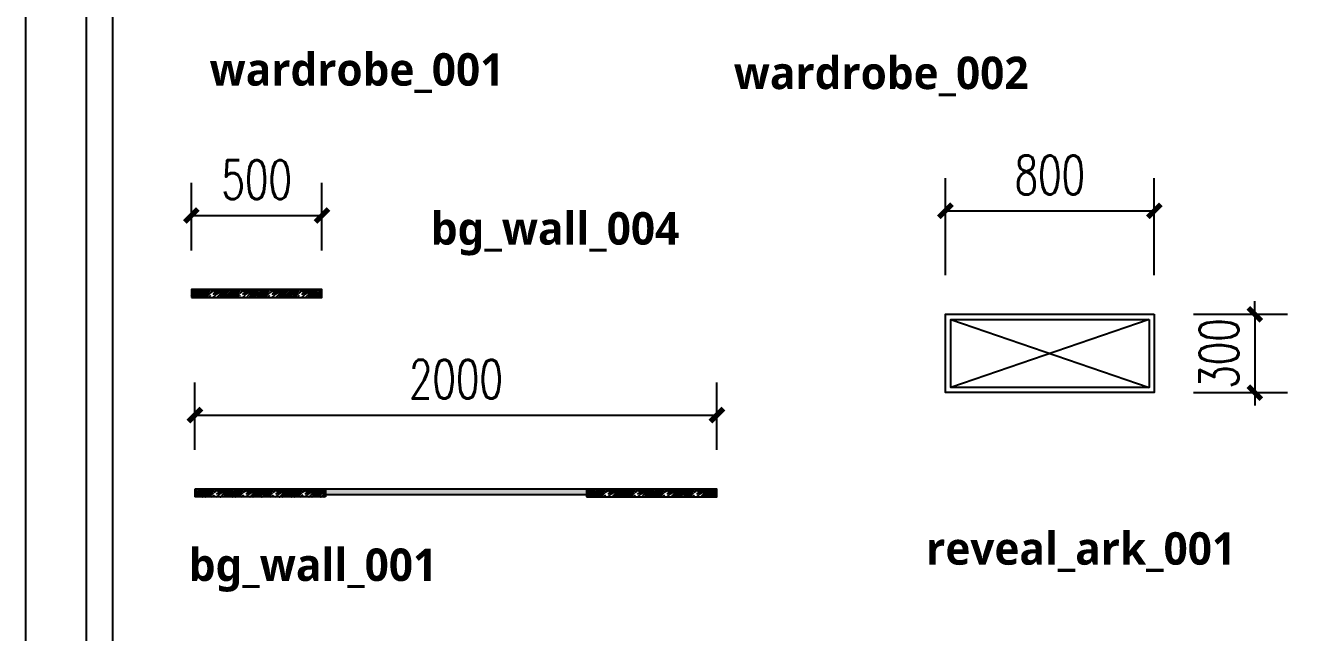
# Model space of a CAD drawing. Extents: x 23971 to 232415, y -48119 to 67869.
# Drawn here: x 183395 to 188313, y 45989 to 48314 of the extents above; entities that cross this region are included whole.
import ezdxf

# ---------------------------------------------------------------- set-up
doc = ezdxf.new("R2010")
doc.units = 0
doc.header["$LTSCALE"] = 1000
doc.header["$MEASUREMENT"] = 0
for name, color, linetype in [('AXIS', 3, 'Continuous'), ('PM-家具', 146, 'Continuous'), ('WALL', 9, 'Continuous')]:
    doc.layers.add(name, color=color, linetype=linetype)
doc.styles.add('_TCH_DIM_T3', font='SIMPLEX', dxfattribs={"width": 0.705882, "bigfont": 'GBCBIG'})
doc.styles.get("Standard").update_dxf_attribs({"font": 'gbenor.shx', "bigfont": 'gbcbig.shx'})
doc.dimstyles.new('_TCH_ARCH&&50', dxfattribs={"dimtxt": 148.75, "dimasz": 50, "dimexe": 125, "dimexo": 150, "dimgap": 63.125, "dimtad": 1, "dimdec": 0, "dimzin": 0, "dimdsep": 46, "dimtxsty": '_TCH_DIM_T3', "dimblk": 'ARCHTICK', "dimcen": 0.09, "dimclrt": 7, "dimazin": 2, "dimtfac": 1, "dimtdec": 0, "dimtix": 1, "dimtmove": 2, "dimatfit": 3, "dimfxl": 100, "dimtolj": 1, "dimtzin": 0, "dimarcsym": 0})

# ---------------------------------------------------------------- blocks, each defined once
blk = doc.blocks.new('kuangkuang')
at = {"color": 251}
blk.add_line((-153266.9, -19750), (-153266.9, -26681), dxfattribs=at)
blk.add_line((-153197.1, -26611.2), (-153197.1, -19819.8))
blk.add_lwpolyline([(-153426.5, -26820.6), (-143229.1, -26820.6), (-143229.1, -19610.4), (-153426.5, -19610.4)], close=True)
blk = doc.blocks.new('_ArchTick')
at = {"color": 0, "linetype": 'ByBlock', "const_width": 0.4}
blk.add_lwpolyline([(-0.5, -0.5), (0.5, 0.5)], dxfattribs=at)
blk = doc.blocks.new('*D304')
at = {"layer": 'AXIS', "color": 0, "lineweight": -2, "transparency": 16777216}
for p, q in [((184043.2, 46688), (184043.2, 46946.9)), ((186043.2, 46688), (186043.2, 46946.9)), ((184043.2, 46821.9), (186043.2, 46821.9))]:
    blk.add_line(p, q, dxfattribs=at)
at = {"layer": 'Defpoints', "color": 0, "transparency": 16777216}
for p in [(186043.2, 46821.9), (184043.2, 46538), (186043.2, 46538)]:
    blk.add_point(p, dxfattribs=at)
at = {"layer": 'AXIS', "color": 0, "lineweight": -2, "transparency": 16777216, "xscale": 50, "yscale": 50, "zscale": 50, "rotation": 180}
blk.add_blockref('_ArchTick', (184043.2, 46821.9), dxfattribs=at)
at = {"layer": 'AXIS', "color": 0, "lineweight": -2, "transparency": 16777216, "xscale": 50, "yscale": 50, "zscale": 50}
blk.add_blockref('_ArchTick', (186043.2, 46821.9), dxfattribs=at)
at = {"layer": 'AXIS', "color": 7, "transparency": 16777216, "insert": (185043.2, 46959.4), "char_height": 148.75, "attachment_point": 5, "style": '_TCH_DIM_T3'}
blk.add_mtext('\\A1;2000', dxfattribs=at)
blk = doc.blocks.new('*D307')
at = {"layer": 'AXIS', "color": 0, "lineweight": -2, "transparency": 16777216}
for p, q in [((184029.6, 47452.7), (184029.6, 47711.6)), ((184529.6, 47452.7), (184529.6, 47711.6)), ((184029.6, 47586.6), (184529.6, 47586.6))]:
    blk.add_line(p, q, dxfattribs=at)
at = {"layer": 'Defpoints', "color": 0, "transparency": 16777216}
for p in [(184529.6, 47586.6), (184029.6, 47302.7), (184529.6, 47302.7)]:
    blk.add_point(p, dxfattribs=at)
at = {"layer": 'AXIS', "color": 0, "lineweight": -2, "transparency": 16777216, "xscale": 50, "yscale": 50, "zscale": 50, "rotation": 180}
blk.add_blockref('_ArchTick', (184029.6, 47586.6), dxfattribs=at)
at = {"layer": 'AXIS', "color": 0, "lineweight": -2, "transparency": 16777216, "xscale": 50, "yscale": 50, "zscale": 50}
blk.add_blockref('_ArchTick', (184529.6, 47586.6), dxfattribs=at)
at = {"layer": 'AXIS', "color": 7, "transparency": 16777216, "insert": (184279.6, 47724.1), "char_height": 148.75, "attachment_point": 5, "style": '_TCH_DIM_T3'}
blk.add_mtext('\\A1;500', dxfattribs=at)
blk = doc.blocks.new('*D318')
at = {"layer": 'AXIS', "color": 0, "lineweight": -2, "transparency": 16777216}
for p, q in [((186918.8, 47357.9), (186918.8, 47729.4)), ((187718.8, 47357.9), (187718.8, 47729.4)), ((186918.8, 47604.4), (187718.8, 47604.4))]:
    blk.add_line(p, q, dxfattribs=at)
at = {"layer": 'Defpoints', "color": 0, "transparency": 16777216}
for p in [(187718.8, 47604.4), (186918.8, 47207.9), (187718.8, 47207.9)]:
    blk.add_point(p, dxfattribs=at)
at = {"layer": 'AXIS', "color": 0, "lineweight": -2, "transparency": 16777216, "xscale": 50, "yscale": 50, "zscale": 50, "rotation": 180}
blk.add_blockref('_ArchTick', (186918.8, 47604.4), dxfattribs=at)
at = {"layer": 'AXIS', "color": 0, "lineweight": -2, "transparency": 16777216, "xscale": 50, "yscale": 50, "zscale": 50}
blk.add_blockref('_ArchTick', (187718.8, 47604.4), dxfattribs=at)
at = {"layer": 'AXIS', "color": 7, "transparency": 16777216, "insert": (187318.8, 47741.9), "char_height": 148.75, "attachment_point": 5, "style": '_TCH_DIM_T3'}
blk.add_mtext('\\A1;800', dxfattribs=at)
blk = doc.blocks.new('*D319')
at = {"layer": 'AXIS', "color": 0, "lineweight": -2, "transparency": 16777216}
for p, q in [((188104.1, 47207.9), (188104.1, 47257.9)), ((187868.8, 47207.9), (188229.1, 47207.9)), ((188104.1, 47207.9), (188104.1, 46907.9)), ((187868.8, 46907.9), (188229.1, 46907.9)), ((188104.1, 46907.9), (188104.1, 46857.9))]:
    blk.add_line(p, q, dxfattribs=at)
at = {"layer": 'Defpoints', "color": 0, "transparency": 16777216}
for p in [(187718.8, 47207.9), (187718.8, 46907.9), (188104.1, 46907.9)]:
    blk.add_point(p, dxfattribs=at)
at = {"layer": 'AXIS', "color": 0, "lineweight": -2, "transparency": 16777216, "xscale": 50, "yscale": 50, "zscale": 50}
for p, rotation in [((188104.1, 47207.9), 270), ((188104.1, 46907.9), 90)]:
    blk.add_blockref('_ArchTick', p, dxfattribs=dict(at, rotation=rotation))
at = {"layer": 'AXIS', "color": 7, "transparency": 16777216, "insert": (187966.6, 47057.9), "char_height": 148.75, "attachment_point": 5, "rotation": 90, "style": '_TCH_DIM_T3'}
blk.add_mtext('\\A1;300', dxfattribs=at)
blk = doc.blocks.new('zhanshigui')
at = {"color": 251}
for p, q in [((187698.8, 47187.9), (186938.8, 46927.9)), ((186938.8, 47187.9), (187698.8, 46927.9))]:
    blk.add_line(p, q, dxfattribs=at)
blk.add_lwpolyline([(187698.8, 47187.9), (187698.8, 46927.9), (186938.8, 46927.9), (186938.8, 47187.9)], close=True, dxfattribs=at)
at = {"layer": 'PM-家具'}
blk.add_lwpolyline([(187718.8, 47207.9), (187718.8, 46907.9), (186918.8, 46907.9), (186918.8, 47207.9)], close=True, dxfattribs=at)

msp = doc.modelspace()

# ---------------------------------------------------------------- hatches: boundary and pattern name
at = {"layer": 'WALL'}
h = msp.add_hatch(dxfattribs=at)
h.set_pattern_fill('木纹02', color=251, scale=20, angle=45)
h.set_pattern_definition([(45, (187905.5, 78783.855), (-56.56854, 56.56854), [16, -24, 8, -32]), (45, (187943.685, 78824.87), (-56.56854, 56.56854), [16, -64]), (45, (187935.2, 78822.04), (-56.56854, 56.56854), [8, -72]), (45, (187902.67, 78792.34), (-56.56854, 56.56854), [4, -56, 4, -16]), (45, (187919.64, 78814.97), (-56.56854, 56.56854), [16, -24, 4, -36]), (45, (187904.09, 78802.24), (-56.56854, 56.56854), [12, -68]), (45, (187916.815, 78817.796), (-56.56854, 56.56854), [24, -56]), (45, (187898.43, 78802.24), (-56.56854, 56.56854), [16, -64]), (45, (187919.64, 78826.28), (-56.56854, 56.56854), [40, -40]), (45, (187899.845, 78812.14), (-56.56854, 56.56854), [8, -24, 16, -32]), (45, (187938.03, 78853.15), (-56.56854, 56.56854), [16, -64]), (45, (187925.3, 78843.25), (-56.56854, 56.56854), [8, -72]), (45, (187912.57, 78833.35), (-56.56854, 56.56854), [8, -72]), (45, (187882.874, 78806.48), (-56.56854, 56.56854), [16, -64]), (45, (187909.744, 78836.18), (-56.56854, 56.56854), [16, -64]), (45, (187906.916, 78839.01), (-56.56854, 56.56854), [16, -16, 16, -32]), (45, (187892.77, 78830.52), (-56.56854, 56.56854), [8, -40, 16, -16]), (45, (187902.67, 78843.25), (-56.56854, 56.56854), [24, -56]), (45, (187899.845, 78846.08), (-56.56854, 56.56854), [16, -64]), (45, (187875.8, 78824.87), (-56.56854, 56.56854), [24, -32, 8, -16]), (45, (187872.975, 78827.695), (-56.56854, 56.56854), [40, -40]), (45, (187905.5, 78863.05), (-56.56854, 56.56854), [8, -72]), (45, (187887.12, 78847.494), (-56.56854, 56.56854), [16, -64]), (45, (187874.39, 78837.595), (-56.56854, 56.56854), [8, -32, 8, -32]), (45, (187867.32, 78833.35), (-56.56854, 56.56854), [8, -24, 16, -32]), (45, (187877.22, 78846.08), (-56.56854, 56.56854), [8, -40, 8, -24]), (45, (187887.12, 78858.81), (-56.56854, 56.56854), [24, -56]), (45, (187861.66, 78839.01), (-56.56854, 56.56854), [16, -64]), (45, (187888.53, 78868.71), (-56.56854, 56.56854), [8, -72]), (45, (187898.43, 78881.436), (-56.56854, 56.56854), [8, -72]), (59.03624, (187940.857, 78827.695), (56.568542, 56.568542), [8.24, -321.60844]), (59.03624, (187933.786, 78846.08), (56.568542, 56.568542), [8.24, -321.60844]), (59.03624, (187894.188, 78874.364), (56.568542, 56.568542), [8.24, -321.60844]), (59.03624, (187898.43, 78836.18), (56.568542, 56.568542), [8.24, -321.60844]), (59.03624, (187901.259, 78855.98), (56.568542, 56.568542), [8.24, -321.60844]), (59.03624, (187911.158, 78857.394), (56.568542, 56.568542), [8.24, -321.60844]), (59.03624, (187872.975, 78839.01), (56.568542, 56.568542), [8.24, -321.60844]), (59.03624, (187898.43, 78858.808), (56.568542, 56.568542), [8.24, -321.60844]), (59.03624, (187930.957, 78848.909), (56.568542, 56.568542), [16.48, -313.36844]), (59.03624, (187921.058, 78847.494), (56.568542, 56.568542), [16.48, -313.36844]), (59.03624, (187918.23, 78850.323), (56.568542, 56.568542), [16.48, -313.36844]), (210.96376, (187919.644, 78814.968), (-56.568542, -56.568542), [8.24, -16.48, 8.24, -296.88844]), (210.96376, (187899.845, 78812.14), (-56.568542, -56.568542), [8.24, -321.60844]), (210.96376, (187874.389, 78837.595), (-56.568542, -56.568542), [16.48, -313.36844]), (239.03624, (187943.685, 78824.867), (-56.568542, -56.568542), [8.24, -321.60844]), (30.96376, (187954.999, 78836.18), (56.568542, 56.568542), [8.24, -321.60844]), (30.96376, (187918.23, 78839.01), (56.568542, 56.568542), [8.24, -321.60844]), (30.96376, (187919.644, 78860.222), (56.568542, 56.568542), [8.24, -321.60844]), (30.96376, (187892.774, 78841.838), (56.568542, 56.568542), [8.24, -321.60844]), (30.96376, (187880.046, 78843.252), (56.568542, 56.568542), [8.24, -321.60844]), (30.96376, (187882.874, 78851.737), (56.568542, 56.568542), [8.24, -321.60844]), (30.96376, (187892.774, 78841.838), (56.568542, 56.568542), [8.24, -321.60844]), (30.96376, (187901.259, 78867.293), (56.568542, 56.568542), [32.96, -296.88844]), (30.96376, (187905.501, 78795.169), (56.568542, 56.568542), [32.96, -296.88844]), (30.96376, (187906.916, 78805.068), (56.568542, 56.568542), [32.96, -296.88844]), (30.96376, (187909.744, 78813.553), (56.568542, 56.568542), [8.24, -16.48, 16.48, -288.64844]), (30.96376, (187905.501, 78817.796), (56.568542, 56.568542), [16.48, -16.48, 16.48, -280.40844]), (30.96376, (187894.188, 78817.796), (56.568542, 56.568542), [32.96, -296.88844]), (30.96376, (187884.288, 78816.382), (56.568542, 56.568542), [32.96, -296.88844]), (30.96376, (187881.46, 78819.21), (56.568542, 56.568542), [32.96, -296.88844]), (30.96376, (187904.087, 78875.779), (56.568542, 56.568542), [8.24, -321.60844]), (30.96377, (187904.087, 78887.092), (56.568532, 56.568553), [16.48, -313.36844]), (30.96377, (187872.975, 78850.323), (56.568532, 56.568553), [16.48, -313.36844]), (30.96376, (187916.815, 78795.169), (56.568542, 56.568543), [32.96, -296.88844]), (30.96376, (187911.158, 78868.708), (56.568542, 56.568543), [24.72, -305.12844]), (30.96376, (187921.058, 78870.122), (56.568542, 56.568543), [49.44, -280.40844])])
h.paths.add_polyline_path([(184529.6, 47302.7), (184029.6, 47302.7), (184029.6, 47272.7), (184529.6, 47272.7)])
h = msp.add_hatch(dxfattribs=at)
h.set_pattern_fill('木纹02', color=251, scale=20, angle=45)
h.set_pattern_definition([(45, (187919.07, 78019.17), (-56.56854, 56.56854), [16, -24, 8, -32]), (45, (187957.25, 78060.18), (-56.56854, 56.56854), [16, -64]), (45, (187948.765, 78057.35), (-56.56854, 56.56854), [8, -72]), (45, (187916.24, 78027.654), (-56.56854, 56.56854), [4, -56, 4, -16]), (45, (187933.21, 78050.28), (-56.56854, 56.56854), [16, -24, 4, -36]), (45, (187917.65, 78037.55), (-56.56854, 56.56854), [12, -68]), (45, (187930.38, 78053.11), (-56.56854, 56.56854), [24, -56]), (45, (187911.995, 78037.55), (-56.56854, 56.56854), [16, -64]), (45, (187933.21, 78061.595), (-56.56854, 56.56854), [40, -40]), (45, (187913.41, 78047.45), (-56.56854, 56.56854), [8, -24, 16, -32]), (45, (187951.59, 78088.465), (-56.56854, 56.56854), [16, -64]), (45, (187938.866, 78078.566), (-56.56854, 56.56854), [8, -72]), (45, (187926.14, 78068.67), (-56.56854, 56.56854), [8, -72]), (45, (187896.44, 78041.8), (-56.56854, 56.56854), [16, -64]), (45, (187923.31, 78071.495), (-56.56854, 56.56854), [16, -64]), (45, (187920.48, 78074.32), (-56.56854, 56.56854), [16, -16, 16, -32]), (45, (187906.34, 78065.84), (-56.56854, 56.56854), [8, -40, 16, -16]), (45, (187916.24, 78078.566), (-56.56854, 56.56854), [24, -56]), (45, (187913.41, 78081.394), (-56.56854, 56.56854), [16, -64]), (45, (187889.37, 78060.18), (-56.56854, 56.56854), [24, -32, 8, -16]), (45, (187886.54, 78063.01), (-56.56854, 56.56854), [40, -40]), (45, (187919.07, 78098.365), (-56.56854, 56.56854), [8, -72]), (45, (187900.68, 78082.81), (-56.56854, 56.56854), [16, -64]), (45, (187887.95, 78072.91), (-56.56854, 56.56854), [8, -32, 8, -32]), (45, (187880.88, 78068.67), (-56.56854, 56.56854), [8, -24, 16, -32]), (45, (187890.78, 78081.394), (-56.56854, 56.56854), [8, -40, 8, -24]), (45, (187900.68, 78094.12), (-56.56854, 56.56854), [24, -56]), (45, (187875.226, 78074.32), (-56.56854, 56.56854), [16, -64]), (45, (187902.096, 78104.02), (-56.56854, 56.56854), [8, -72]), (45, (187911.995, 78116.75), (-56.56854, 56.56854), [8, -72]), (59.03624, (187954.422, 78063.01), (56.568542, 56.568542), [8.24, -321.60844]), (59.03624, (187947.35, 78081.394), (56.568542, 56.568542), [8.24, -321.60844]), (59.03624, (187907.753, 78109.679), (56.568542, 56.568542), [8.24, -321.60844]), (59.03624, (187911.995, 78071.495), (56.568542, 56.568542), [8.24, -321.60844]), (59.03624, (187914.824, 78091.294), (56.568542, 56.568542), [8.24, -321.60844]), (59.03624, (187924.723, 78092.708), (56.568542, 56.568542), [8.24, -321.60844]), (59.03624, (187886.54, 78074.323), (56.568542, 56.568542), [8.24, -321.60844]), (59.03624, (187911.995, 78094.122), (56.568542, 56.568542), [8.24, -321.60844]), (59.03624, (187944.522, 78084.223), (56.568542, 56.568542), [16.48, -313.36844]), (59.03624, (187934.623, 78082.808), (56.568542, 56.568542), [16.48, -313.36844]), (59.03624, (187931.794, 78085.637), (56.568542, 56.568542), [16.48, -313.36844]), (210.96376, (187933.209, 78050.282), (-56.568542, -56.568542), [8.24, -16.48, 8.24, -296.88844]), (210.96376, (187913.41, 78047.453), (-56.568542, -56.568542), [8.24, -321.60844]), (210.96376, (187887.954, 78072.909), (-56.568542, -56.568542), [16.48, -313.36844]), (239.03624, (187957.25, 78060.181), (-56.568542, -56.568542), [8.24, -321.60844]), (30.96376, (187968.564, 78071.495), (56.568542, 56.568542), [8.24, -321.60844]), (30.96376, (187931.794, 78074.323), (56.568542, 56.568542), [8.24, -321.60844]), (30.96376, (187933.209, 78095.536), (56.568542, 56.568542), [8.24, -321.60844]), (30.96376, (187906.339, 78077.152), (56.568542, 56.568542), [8.24, -321.60844]), (30.96376, (187893.61, 78078.566), (56.568542, 56.568542), [8.24, -321.60844]), (30.96376, (187896.44, 78087.051), (56.568542, 56.568542), [8.24, -321.60844]), (30.96376, (187906.339, 78077.152), (56.568542, 56.568542), [8.24, -321.60844]), (30.96376, (187914.824, 78102.607), (56.568542, 56.568542), [32.96, -296.88844]), (30.96376, (187919.067, 78030.483), (56.568542, 56.568542), [32.96, -296.88844]), (30.96376, (187920.48, 78040.382), (56.568542, 56.568542), [32.96, -296.88844]), (30.96376, (187923.31, 78048.867), (56.568542, 56.568542), [8.24, -16.48, 16.48, -288.64844]), (30.96376, (187919.067, 78053.11), (56.568542, 56.568542), [16.48, -16.48, 16.48, -280.40844]), (30.96376, (187907.753, 78053.11), (56.568542, 56.568542), [32.96, -296.88844]), (30.96376, (187897.853, 78051.696), (56.568542, 56.568542), [32.96, -296.88844]), (30.96376, (187895.025, 78054.524), (56.568542, 56.568542), [32.96, -296.88844]), (30.96376, (187917.652, 78111.093), (56.568542, 56.568542), [8.24, -321.60844]), (30.96377, (187917.652, 78122.406), (56.568532, 56.568553), [16.48, -313.36844]), (30.96377, (187886.54, 78085.637), (56.568532, 56.568553), [16.48, -313.36844]), (30.96376, (187930.38, 78030.483), (56.568542, 56.568543), [32.96, -296.88844]), (30.96376, (187924.723, 78104.022), (56.568542, 56.568543), [24.72, -305.12844]), (30.96376, (187934.623, 78105.436), (56.568542, 56.568543), [49.44, -280.40844])])
h.paths.add_polyline_path([(184543.2, 46538), (184043.2, 46538), (184043.2, 46508), (184543.2, 46508)])
h = msp.add_hatch(dxfattribs=at)
h.set_pattern_fill('木纹02', color=251, scale=20, angle=45)
h.set_pattern_definition([(45, (188419.07, 78019.17), (-56.56854, 56.56854), [16, -24, 8, -32]), (45, (188457.25, 78060.18), (-56.56854, 56.56854), [16, -64]), (45, (188448.765, 78057.35), (-56.56854, 56.56854), [8, -72]), (45, (188416.24, 78027.654), (-56.56854, 56.56854), [4, -56, 4, -16]), (45, (188433.21, 78050.28), (-56.56854, 56.56854), [16, -24, 4, -36]), (45, (188417.65, 78037.55), (-56.56854, 56.56854), [12, -68]), (45, (188430.38, 78053.11), (-56.56854, 56.56854), [24, -56]), (45, (188411.995, 78037.55), (-56.56854, 56.56854), [16, -64]), (45, (188433.21, 78061.595), (-56.56854, 56.56854), [40, -40]), (45, (188413.41, 78047.45), (-56.56854, 56.56854), [8, -24, 16, -32]), (45, (188451.59, 78088.465), (-56.56854, 56.56854), [16, -64]), (45, (188438.866, 78078.566), (-56.56854, 56.56854), [8, -72]), (45, (188426.14, 78068.67), (-56.56854, 56.56854), [8, -72]), (45, (188396.44, 78041.8), (-56.56854, 56.56854), [16, -64]), (45, (188423.31, 78071.495), (-56.56854, 56.56854), [16, -64]), (45, (188420.48, 78074.32), (-56.56854, 56.56854), [16, -16, 16, -32]), (45, (188406.34, 78065.84), (-56.56854, 56.56854), [8, -40, 16, -16]), (45, (188416.24, 78078.566), (-56.56854, 56.56854), [24, -56]), (45, (188413.41, 78081.394), (-56.56854, 56.56854), [16, -64]), (45, (188389.37, 78060.18), (-56.56854, 56.56854), [24, -32, 8, -16]), (45, (188386.54, 78063.01), (-56.56854, 56.56854), [40, -40]), (45, (188419.07, 78098.365), (-56.56854, 56.56854), [8, -72]), (45, (188400.68, 78082.81), (-56.56854, 56.56854), [16, -64]), (45, (188387.95, 78072.91), (-56.56854, 56.56854), [8, -32, 8, -32]), (45, (188380.88, 78068.67), (-56.56854, 56.56854), [8, -24, 16, -32]), (45, (188390.78, 78081.394), (-56.56854, 56.56854), [8, -40, 8, -24]), (45, (188400.68, 78094.12), (-56.56854, 56.56854), [24, -56]), (45, (188375.226, 78074.32), (-56.56854, 56.56854), [16, -64]), (45, (188402.096, 78104.02), (-56.56854, 56.56854), [8, -72]), (45, (188411.995, 78116.75), (-56.56854, 56.56854), [8, -72]), (59.03624, (188454.422, 78063.01), (56.568542, 56.568542), [8.24, -321.60844]), (59.03624, (188447.35, 78081.394), (56.568542, 56.568542), [8.24, -321.60844]), (59.03624, (188407.753, 78109.679), (56.568542, 56.568542), [8.24, -321.60844]), (59.03624, (188411.995, 78071.495), (56.568542, 56.568542), [8.24, -321.60844]), (59.03624, (188414.824, 78091.294), (56.568542, 56.568542), [8.24, -321.60844]), (59.03624, (188424.723, 78092.708), (56.568542, 56.568542), [8.24, -321.60844]), (59.03624, (188386.54, 78074.323), (56.568542, 56.568542), [8.24, -321.60844]), (59.03624, (188411.995, 78094.122), (56.568542, 56.568542), [8.24, -321.60844]), (59.03624, (188444.522, 78084.223), (56.568542, 56.568542), [16.48, -313.36844]), (59.03624, (188434.623, 78082.808), (56.568542, 56.568542), [16.48, -313.36844]), (59.03624, (188431.794, 78085.637), (56.568542, 56.568542), [16.48, -313.36844]), (210.96376, (188433.209, 78050.282), (-56.568542, -56.568542), [8.24, -16.48, 8.24, -296.88844]), (210.96376, (188413.41, 78047.453), (-56.568542, -56.568542), [8.24, -321.60844]), (210.96376, (188387.954, 78072.909), (-56.568542, -56.568542), [16.48, -313.36844]), (239.03624, (188457.25, 78060.181), (-56.568542, -56.568542), [8.24, -321.60844]), (30.96376, (188468.564, 78071.495), (56.568542, 56.568542), [8.24, -321.60844]), (30.96376, (188431.794, 78074.323), (56.568542, 56.568542), [8.24, -321.60844]), (30.96376, (188433.209, 78095.536), (56.568542, 56.568542), [8.24, -321.60844]), (30.96376, (188406.339, 78077.152), (56.568542, 56.568542), [8.24, -321.60844]), (30.96376, (188393.61, 78078.566), (56.568542, 56.568542), [8.24, -321.60844]), (30.96376, (188396.44, 78087.051), (56.568542, 56.568542), [8.24, -321.60844]), (30.96376, (188406.339, 78077.152), (56.568542, 56.568542), [8.24, -321.60844]), (30.96376, (188414.824, 78102.607), (56.568542, 56.568542), [32.96, -296.88844]), (30.96376, (188419.067, 78030.483), (56.568542, 56.568542), [32.96, -296.88844]), (30.96376, (188420.48, 78040.382), (56.568542, 56.568542), [32.96, -296.88844]), (30.96376, (188423.31, 78048.867), (56.568542, 56.568542), [8.24, -16.48, 16.48, -288.64844]), (30.96376, (188419.067, 78053.11), (56.568542, 56.568542), [16.48, -16.48, 16.48, -280.40844]), (30.96376, (188407.753, 78053.11), (56.568542, 56.568542), [32.96, -296.88844]), (30.96376, (188397.853, 78051.696), (56.568542, 56.568542), [32.96, -296.88844]), (30.96376, (188395.025, 78054.524), (56.568542, 56.568542), [32.96, -296.88844]), (30.96376, (188417.652, 78111.093), (56.568542, 56.568542), [8.24, -321.60844]), (30.96377, (188417.652, 78122.406), (56.568532, 56.568553), [16.48, -313.36844]), (30.96377, (188386.54, 78085.637), (56.568532, 56.568553), [16.48, -313.36844]), (30.96376, (188430.38, 78030.483), (56.568542, 56.568543), [32.96, -296.88844]), (30.96376, (188424.723, 78104.022), (56.568542, 56.568543), [24.72, -305.12844]), (30.96376, (188434.623, 78105.436), (56.568542, 56.568543), [49.44, -280.40844])])
h.paths.add_polyline_path([(185543.2, 46538), (184543.2, 46538), (184543.2, 46518), (185543.2, 46518)])
h = msp.add_hatch(dxfattribs=at)
h.set_pattern_fill('木纹02', color=251, scale=20, angle=45)
h.set_pattern_definition([(45, (189419.07, 78019.17), (-56.56854, 56.56854), [16, -24, 8, -32]), (45, (189457.25, 78060.18), (-56.56854, 56.56854), [16, -64]), (45, (189448.765, 78057.35), (-56.56854, 56.56854), [8, -72]), (45, (189416.24, 78027.654), (-56.56854, 56.56854), [4, -56, 4, -16]), (45, (189433.21, 78050.28), (-56.56854, 56.56854), [16, -24, 4, -36]), (45, (189417.65, 78037.55), (-56.56854, 56.56854), [12, -68]), (45, (189430.38, 78053.11), (-56.56854, 56.56854), [24, -56]), (45, (189411.995, 78037.55), (-56.56854, 56.56854), [16, -64]), (45, (189433.21, 78061.595), (-56.56854, 56.56854), [40, -40]), (45, (189413.41, 78047.45), (-56.56854, 56.56854), [8, -24, 16, -32]), (45, (189451.59, 78088.465), (-56.56854, 56.56854), [16, -64]), (45, (189438.866, 78078.566), (-56.56854, 56.56854), [8, -72]), (45, (189426.14, 78068.67), (-56.56854, 56.56854), [8, -72]), (45, (189396.44, 78041.8), (-56.56854, 56.56854), [16, -64]), (45, (189423.31, 78071.495), (-56.56854, 56.56854), [16, -64]), (45, (189420.48, 78074.32), (-56.56854, 56.56854), [16, -16, 16, -32]), (45, (189406.34, 78065.84), (-56.56854, 56.56854), [8, -40, 16, -16]), (45, (189416.24, 78078.566), (-56.56854, 56.56854), [24, -56]), (45, (189413.41, 78081.394), (-56.56854, 56.56854), [16, -64]), (45, (189389.37, 78060.18), (-56.56854, 56.56854), [24, -32, 8, -16]), (45, (189386.54, 78063.01), (-56.56854, 56.56854), [40, -40]), (45, (189419.07, 78098.365), (-56.56854, 56.56854), [8, -72]), (45, (189400.68, 78082.81), (-56.56854, 56.56854), [16, -64]), (45, (189387.95, 78072.91), (-56.56854, 56.56854), [8, -32, 8, -32]), (45, (189380.88, 78068.67), (-56.56854, 56.56854), [8, -24, 16, -32]), (45, (189390.78, 78081.394), (-56.56854, 56.56854), [8, -40, 8, -24]), (45, (189400.68, 78094.12), (-56.56854, 56.56854), [24, -56]), (45, (189375.226, 78074.32), (-56.56854, 56.56854), [16, -64]), (45, (189402.096, 78104.02), (-56.56854, 56.56854), [8, -72]), (45, (189411.995, 78116.75), (-56.56854, 56.56854), [8, -72]), (59.03624, (189454.422, 78063.01), (56.568542, 56.568542), [8.24, -321.60844]), (59.03624, (189447.35, 78081.394), (56.568542, 56.568542), [8.24, -321.60844]), (59.03624, (189407.753, 78109.679), (56.568542, 56.568542), [8.24, -321.60844]), (59.03624, (189411.995, 78071.495), (56.568542, 56.568542), [8.24, -321.60844]), (59.03624, (189414.824, 78091.294), (56.568542, 56.568542), [8.24, -321.60844]), (59.03624, (189424.723, 78092.708), (56.568542, 56.568542), [8.24, -321.60844]), (59.03624, (189386.54, 78074.323), (56.568542, 56.568542), [8.24, -321.60844]), (59.03624, (189411.995, 78094.122), (56.568542, 56.568542), [8.24, -321.60844]), (59.03624, (189444.522, 78084.223), (56.568542, 56.568542), [16.48, -313.36844]), (59.03624, (189434.623, 78082.808), (56.568542, 56.568542), [16.48, -313.36844]), (59.03624, (189431.794, 78085.637), (56.568542, 56.568542), [16.48, -313.36844]), (210.96376, (189433.209, 78050.282), (-56.568542, -56.568542), [8.24, -16.48, 8.24, -296.88844]), (210.96376, (189413.41, 78047.453), (-56.568542, -56.568542), [8.24, -321.60844]), (210.96376, (189387.954, 78072.909), (-56.568542, -56.568542), [16.48, -313.36844]), (239.03624, (189457.25, 78060.181), (-56.568542, -56.568542), [8.24, -321.60844]), (30.96376, (189468.564, 78071.495), (56.568542, 56.568542), [8.24, -321.60844]), (30.96376, (189431.794, 78074.323), (56.568542, 56.568542), [8.24, -321.60844]), (30.96376, (189433.209, 78095.536), (56.568542, 56.568542), [8.24, -321.60844]), (30.96376, (189406.339, 78077.152), (56.568542, 56.568542), [8.24, -321.60844]), (30.96376, (189393.61, 78078.566), (56.568542, 56.568542), [8.24, -321.60844]), (30.96376, (189396.44, 78087.051), (56.568542, 56.568542), [8.24, -321.60844]), (30.96376, (189406.339, 78077.152), (56.568542, 56.568542), [8.24, -321.60844]), (30.96376, (189414.824, 78102.607), (56.568542, 56.568542), [32.96, -296.88844]), (30.96376, (189419.067, 78030.483), (56.568542, 56.568542), [32.96, -296.88844]), (30.96376, (189420.48, 78040.382), (56.568542, 56.568542), [32.96, -296.88844]), (30.96376, (189423.31, 78048.867), (56.568542, 56.568542), [8.24, -16.48, 16.48, -288.64844]), (30.96376, (189419.067, 78053.11), (56.568542, 56.568542), [16.48, -16.48, 16.48, -280.40844]), (30.96376, (189407.753, 78053.11), (56.568542, 56.568542), [32.96, -296.88844]), (30.96376, (189397.853, 78051.696), (56.568542, 56.568542), [32.96, -296.88844]), (30.96376, (189395.025, 78054.524), (56.568542, 56.568542), [32.96, -296.88844]), (30.96376, (189417.652, 78111.093), (56.568542, 56.568542), [8.24, -321.60844]), (30.96377, (189417.652, 78122.406), (56.568532, 56.568553), [16.48, -313.36844]), (30.96377, (189386.54, 78085.637), (56.568532, 56.568553), [16.48, -313.36844]), (30.96376, (189430.38, 78030.483), (56.568542, 56.568543), [32.96, -296.88844]), (30.96376, (189424.723, 78104.022), (56.568542, 56.568543), [24.72, -305.12844]), (30.96376, (189434.623, 78105.436), (56.568542, 56.568543), [49.44, -280.40844])])
h.paths.add_polyline_path([(186043.2, 46538), (185543.2, 46538), (185543.2, 46508), (186043.2, 46508)])

# ---------------------------------------------------------------- linework, layer by layer
at = {"layer": 'PM-家具'}
for p, q in [((185543.2, 46538), (184043.2, 46538)), ((184043.2, 46538), (184043.2, 46508)), ((184543.2, 46538), (184543.2, 46508)), ((184543.2, 46508), (184043.2, 46508)), ((184543.2, 46518), (185543.2, 46518))]:
    msp.add_line(p, q, dxfattribs=at)
for points in [[(184029.6, 47272.7), (184529.6, 47272.7), (184529.6, 47302.7), (184029.6, 47302.7)], [(185543.2, 46508), (186043.2, 46508), (186043.2, 46538), (185543.2, 46538)]]:
    msp.add_lwpolyline(points, close=True, dxfattribs=at)

# ---------------------------------------------------------------- block references
at = {"color": 146, "xscale": 1.456258410876044, "yscale": 1.456258410876044, "zscale": 1.456258410876044}
msp.add_blockref('kuangkuang', (406823.1, 82296), dxfattribs=at)
msp.add_blockref('zhanshigui', (0, 0))

# ---------------------------------------------------------------- texts
at = {"char_height": 124.416, "width": 966.654, "attachment_point": 1}
for s, insert in [('{\\fMicrosoft YaHei|b1|i0|c134|p34;wardrobe_001}', (184099, 48208.4)), ('{\\fMicrosoft YaHei|b1|i0|c134|p34;wardrobe_002}', (186107.5, 48195.2)), ('{\\fMicrosoft YaHei|b1|i0|c134|p34;bg_wall_004}', (184947, 47599.3)), ('{\\fMicrosoft YaHei|b1|i0|c134|p34;reveal_ark_001}', (186844.7, 46372.8)), ('{\\fMicrosoft YaHei|b1|i0|c134|p34;bg_wall_001}', (184019.5, 46310.5))]:
    msp.add_mtext(s, dxfattribs=dict(at, insert=insert))

# ---------------------------------------------------------------- dimensions: what is measured, and where the dimension line sits
at = {"layer": 'AXIS'}
for base, p1, p2, picture, middle in [((184529.6, 47586.6), (184029.6, 47302.7), (184529.6, 47302.7), '*D307', (184279.6, 47724.1)), ((187718.8, 47604.4), (186918.8, 47207.9), (187718.8, 47207.9), '*D318', (187318.8, 47741.9)), ((186043.2, 46821.9), (184043.2, 46538), (186043.2, 46538), '*D304', (185043.2, 46959.4))]:
    dim = msp.add_linear_dim(base=base, p1=p1, p2=p2, dimstyle='_TCH_ARCH&&50', dxfattribs=at)
    dim.commit()
    dim.dimension.update_dxf_attribs({"geometry": picture, "text_midpoint": middle})
dim = msp.add_linear_dim(base=(188104.1, 46907.9), p1=(187718.8, 47207.9), p2=(187718.8, 46907.9), angle=90, dimstyle='_TCH_ARCH&&50', dxfattribs=at)
dim.commit()
dim.dimension.update_dxf_attribs({"geometry": '*D319', "text_midpoint": (187966.6, 47057.9)})

doc.saveas('drawing.dxf')
